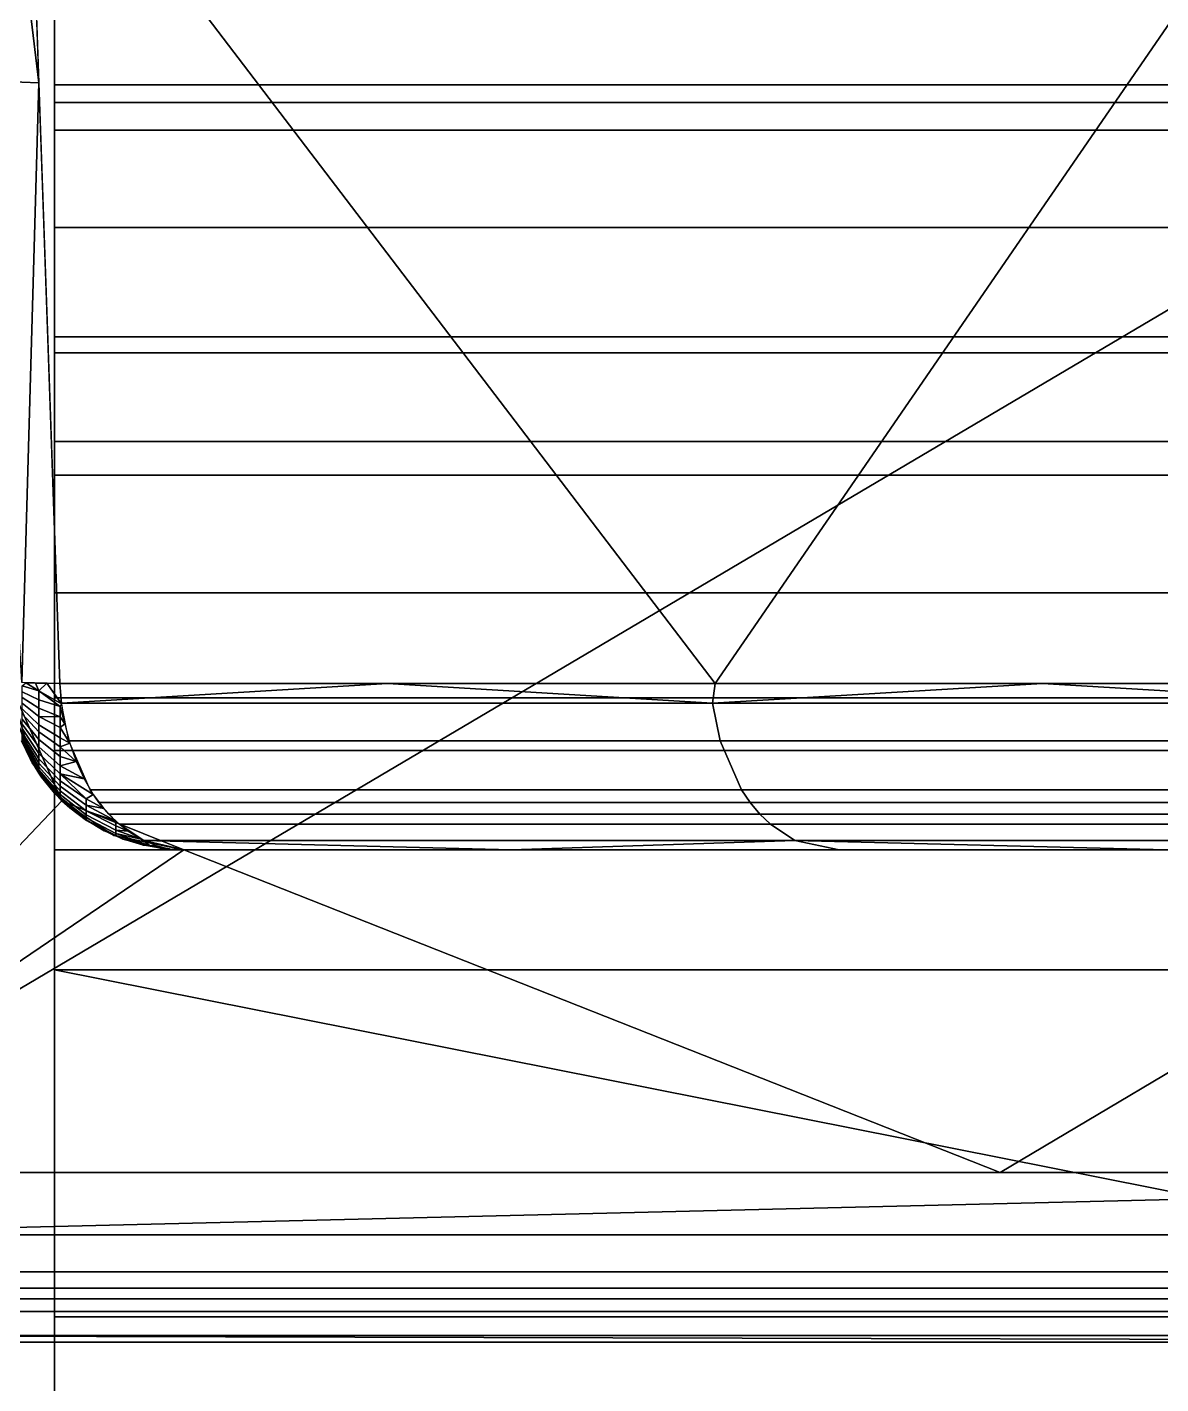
# Model space of a CAD drawing. Extents: x -11.8 to 11.8, y -23.6 to 0.1.
# Drawn here: x -10.117 to -6.891, y -6.987 to -3.127 of the extents above; entities that cross this region are included whole.
import ezdxf

# ---------------------------------------------------------------- set-up
doc = ezdxf.new("R2010")
doc.units = 0
doc.header["$MEASUREMENT"] = 0
doc.layers.add('COURO', color=7, linetype='CONTINUOUS')
doc.layers.add('METALICO', color=253, linetype='CONTINUOUS')

msp = doc.modelspace()

# ---------------------------------------------------------------- linework, layer by layer
at = {"layer": 'COURO'}
for points in [[(-10.039, -0.8244, -57.7565), (-10.039, -3.1736, -61.4765), (-10.039, -3.3196, -57.2413)], [(-10.039, -3.3196, -57.2413), (-10.039, -2.5033, -53.4343), (-10.039, -0.8244, -57.7565)], [(-0.1006, -2.7459, -60.9923), (-10.039, -2.7459, -60.9923), (-10.039, -3.291, -61.6004), (-0.1006, -3.291, -61.6004)], [(-0.1006, -2.8741, -56.0324), (-10.039, -2.8741, -56.0324), (-10.039, -3.3409, -57.2884), (-0.1006, -3.3409, -57.2884)], [(-10.039, -3.1736, -61.4765), (-10.039, -6.7233, -64.0757), (-10.039, -5.6249, -60.3789)], [(-10.039, -5.6249, -60.3789), (-10.039, -3.3196, -57.2413), (-10.039, -3.1736, -61.4765)], [(-0.1006, -3.291, -61.6004), (-10.039, -3.291, -61.6004), (-10.039, -4.0082, -62.2865), (-0.1006, -4.0082, -62.2865)], [(-0.1006, -3.3409, -57.2884), (-10.039, -3.3409, -57.2884), (-10.039, -3.6969, -57.9887), (-0.1006, -3.6969, -57.9887)], [(-10.039, -8.4759, -15.8383), (-10.039, -5.4681, -11.3219), (-10.039, -3.4202, -12.7558)], [(-10.039, -5.4681, -11.3219), (-10.039, -5.4681, -5.479), (-10.039, -3.4202, -8.3825)], [(-10.039, -5.4681, -5.479), (-10.039, -5.4681, 0.364), (-10.039, -3.4202, -4.0093)], [(-10.039, -5.4681, 0.364), (-10.039, -3.4202, 0.364), (-10.039, -3.4202, -4.0093)], [(-10.039, -3.4202, -4.0093), (-10.039, -3.4202, -8.3825), (-10.039, -5.4681, -5.479)], [(-10.039, -3.4202, -8.3825), (-10.039, -3.4202, -12.7558), (-10.039, -5.4681, -11.3219)], [(-10.039, -3.4202, -12.7558), (-10.039, -6.767, -17.8176), (-10.039, -8.4759, -15.8383)], [(-10.039, -9.0976, -21.7269), (-10.039, -3.4202, -12.7558), (-0.039, -3.4202, -12.7558)], [(-0.039, -3.4202, -12.7558), (9.961, -9.0976, -21.7269), (-10.039, -9.0976, -21.7269)], [(-10.039, -3.4202, -12.7558), (9.961, -3.4202, -12.7558), (9.961, -3.4202, 0.364), (-10.039, -3.4202, 0.364)], [(9.961, -5.4681, 0.364), (-10.039, -5.4681, 0.364), (-10.039, -3.4202, 0.364), (9.961, -3.4202, 0.364)], [(-0.1006, -3.6969, -57.9887), (-10.039, -3.6969, -57.9887), (-10.039, -4.0532, -58.5706), (-0.1006, -4.0532, -58.5706)], [(-0.1006, -4.0082, -62.2865), (-10.039, -4.0082, -62.2865), (-10.039, -5.0349, -63.0926), (-0.1006, -5.0349, -63.0926)], [(-0.1006, -4.0532, -58.5706), (-10.039, -4.0532, -58.5706), (-10.039, -4.3059, -58.9323), (-0.1006, -4.3059, -58.9323)], [(-0.1006, -4.3059, -58.9323), (-10.039, -4.3059, -58.9323), (-10.039, -4.4014, -59.0599), (-0.1006, -4.4014, -59.0599)], [(-0.1006, -4.4014, -59.0599), (-10.039, -4.4014, -59.0599), (-10.039, -4.736, -59.4741), (-0.1006, -4.736, -59.4741)], [(-0.1006, -4.736, -59.4741), (-10.039, -4.736, -59.4741), (-10.039, -5.1846, -59.9615), (-0.1006, -5.1846, -59.9615)], [(-0.1006, -5.0349, -63.0926), (-10.039, -5.0349, -63.0926), (-10.039, -7.5665, -64.4375), (-0.1006, -7.5665, -64.4375)], [(-0.1006, -5.1846, -59.9615), (-10.039, -5.1846, -59.9615), (-10.039, -5.8095, -60.5384), (-0.1006, -5.8095, -60.5384)], [(-10.039, -5.4681, -11.3219), (-10.039, -5.4681, 0.364), (9.961, -5.4681, 0.364), (9.961, -5.4681, -11.3219)], [(-10.039, -11.2701, -20.4899), (-10.039, -5.4681, -11.3219), (9.961, -5.4681, -11.3219)], [(9.961, -5.4681, -11.3219), (9.961, -11.2701, -20.4899), (-10.039, -11.2701, -20.4899)], [(-10.039, -9.014, -62.2955), (-10.039, -5.6249, -60.3789), (-10.039, -6.7233, -64.0757)], [(-10.039, -5.8095, -60.5384), (-10.039, -6.7964, -61.2635), (-5.0698, -6.7964, -61.2635)], [(-0.1006, -5.8095, -60.5384), (-10.039, -5.8095, -60.5384), (-5.0698, -6.7964, -61.2635)], [(-10.039, -6.7233, -64.0757), (-10.039, -10.9789, -65.1919), (-10.039, -9.014, -62.2955)], [(-10.039, -6.767, -17.8176), (-10.039, -9.8396, -23.0504), (-10.039, -8.4759, -15.8383)], [(-5.0698, -6.7964, -61.2635), (-10.039, -6.7964, -61.2635), (-10.039, -8.0694, -61.9423), (-5.0698, -8.0694, -61.9423)]]:
    msp.add_3dface(points, dxfattribs=at)
at = {"layer": 'METALICO'}
for points in [[(0, 0.1319, 11.75), (-11.2503, 0.1319, 11.75), (-11.0227, -6.3855, 11.5224)], [(-11.0227, -6.3855, 11.5224), (0, -6.3855, 11.5224), (0, 0.1319, 11.75)], [(-10.1432, -1.5768, 6.4298), (-10.0835, -3.2855, 6.3628), (-10.2896, -1.5739, 6.0765)], [(-10.23, -3.2797, 6.0096), (-10.2896, -1.5739, 6.0765), (-10.0835, -3.2855, 6.3628)], [(-8.1598, -4.9943, 8.1598), (-10.0238, -4.9943, 6.2958), (-10.1133, -2.4312, 6.3963)], [(-6.3963, -2.4312, 10.1133), (-8.1598, -4.9943, 8.1598), (-10.1133, -2.4312, 6.3963)], [(-6.3963, -2.4312, 10.1133), (-6.2958, -4.9943, 10.0238), (-8.1598, -4.9943, 8.1598)], [(-10.0835, -3.2855, 6.3628), (-10.1322, -4.9917, 6.1338), (-10.23, -3.2797, 6.0096)], [(-10.0835, -3.2855, 6.3628), (-10.0238, -4.9943, 6.2958), (-10.1322, -4.9917, 6.1338)], [(-10.1704, -4.9855, -11.5713), (-10.0181, -5.3278, -11.5593), (-11.0227, -6.3855, -11.5224)], [(-10.0181, -5.3278, -11.5593), (-10.1704, -4.9855, -11.5713), (-10.1028, -5.2198, -2.9211)], [(-10.1644, -5.0478, -2.9211), (-10.1028, -5.2198, -2.9211), (-10.1704, -4.9855, -11.5713)], [(-10.0835, -5.0155, 6.2209), (-10.1316, -5.0007, 6.134), (-10.1207, -4.9923, 6.1594)], [(-10.1316, -5.0007, 6.134), (-10.0835, -5.0155, 6.2209), (-10.0835, -5.0413, 6.2153), (-10.1316, -5.0184, 6.1301)], [(-10.1316, -5.0184, 6.1301), (-10.0835, -5.0413, 6.2153), (-10.0835, -5.0646, 6.2079), (-10.1316, -5.0344, 6.125)], [(-10.1207, -4.9923, 6.1594), (-10.0936, -4.9933, 6.2084), (-10.0835, -5.0155, 6.2209)], [(-10.0936, -4.9933, 6.2084), (-10.0612, -4.9939, 6.2541), (-10.0835, -5.0155, 6.2209)], [(-10.0835, -5.0155, 6.2209), (-10.0612, -4.9939, 6.2541), (-10.0193, -5.0523, 6.2913)], [(-10.0226, -5.0603, 6.2858), (-10.0835, -5.0413, 6.2153), (-10.0835, -5.0155, 6.2209)], [(-10.0193, -5.0523, 6.2913), (-10.0226, -5.0603, 6.2858), (-10.0835, -5.0155, 6.2209)], [(-10.0612, -4.9939, 6.2541), (-10.0238, -4.9943, 6.2958), (-10.0193, -5.0523, 6.2913)], [(-10.0238, -4.9943, 6.2958), (-9.0918, -4.9943, 7.2278), (-10.0194, -5.0508, 6.2914)], [(-8.1669, -5.0508, 8.144), (-10.0194, -5.0508, 6.2914), (-9.0918, -4.9943, 7.2278)], [(-9.0918, -4.9943, 7.2278), (-8.1598, -4.9943, 8.1598), (-8.1669, -5.0508, 8.144)], [(-8.1598, -4.9943, 8.1598), (-7.2278, -4.9943, 9.0918), (-8.1669, -5.0508, 8.144)], [(-6.2914, -5.0508, 10.0194), (-8.1669, -5.0508, 8.144), (-7.2278, -4.9943, 9.0918)], [(-7.2278, -4.9943, 9.0918), (-6.2958, -4.9943, 10.0238), (-6.2914, -5.0508, 10.0194)], [(-10.1028, -5.2198, 5.9428), (-10.1028, -5.2198, -2.9211), (-10.1644, -5.0478, -2.9211), (-10.1644, -5.0478, 5.9428)], [(-10.1316, -5.0344, 6.125), (-10.0835, -5.0646, 6.2079), (-10.0835, -5.0883, 6.1981), (-10.1316, -5.0507, 6.1183)], [(-10.1316, -5.0507, 6.1183), (-10.0835, -5.0883, 6.1981), (-10.0835, -5.1117, 6.1857), (-10.1316, -5.0668, 6.1098)], [(-10.0835, -5.0413, 6.2153), (-10.0226, -5.0603, 6.2858), (-10.0226, -5.0896, 6.2766), (-10.0835, -5.0646, 6.2079)], [(-10.0193, -5.0523, 6.2913), (-10.0099, -5.1091, 6.282), (-10.0226, -5.0603, 6.2858)], [(-8.1456, -5.1571, 8.1226), (-9.9981, -5.1571, 6.2701), (-10.0194, -5.0508, 6.2914), (-8.1669, -5.0508, 8.144)], [(-6.2701, -5.1571, 9.9981), (-8.1456, -5.1571, 8.1226), (-8.1669, -5.0508, 8.144), (-6.2914, -5.0508, 10.0194)], [(-10.1316, -5.0668, 6.1098), (-10.0835, -5.1117, 6.1857), (-10.0835, -5.132, 6.1725), (-10.1316, -5.0807, 6.1007)], [(-10.1316, -5.0807, 6.1007), (-10.0835, -5.132, 6.1725), (-10.0835, -5.154, 6.155), (-10.1316, -5.0959, 6.0887)], [(-10.0835, -5.0646, 6.2079), (-10.0226, -5.0896, 6.2766), (-10.0835, -5.0883, 6.1981)], [(-10.0835, -5.0883, 6.1981), (-10.0226, -5.1194, 6.2642), (-10.0226, -5.1488, 6.2486), (-10.0835, -5.1117, 6.1857)], [(-10.0226, -5.1194, 6.2642), (-10.0835, -5.0883, 6.1981), (-10.0226, -5.0896, 6.2766)], [(-10.0226, -5.0896, 6.2766), (-10.0226, -5.0603, 6.2858), (-10.0099, -5.1091, 6.282)], [(-10.0099, -5.1091, 6.282), (-10.0226, -5.1194, 6.2642), (-10.0226, -5.0896, 6.2766)], [(-10.1316, -5.0959, 6.0887), (-10.0835, -5.154, 6.155), (-10.0835, -5.1749, 6.1348), (-10.1316, -5.1102, 6.0748)], [(-10.1316, -5.1102, 6.0748), (-10.0835, -5.1749, 6.1348), (-10.0835, -5.1932, 6.113), (-10.1316, -5.1228, 6.0598)], [(-10.1316, -5.1228, 6.0598), (-10.0835, -5.1932, 6.113), (-10.0835, -5.2087, 6.0901), (-10.1316, -5.1335, 6.0441)], [(-10.1316, -5.1335, 6.0441), (-10.0835, -5.2087, 6.0901), (-10.0835, -5.2209, 6.0681), (-10.1316, -5.1419, 6.0289)], [(-10.0835, -5.1117, 6.1857), (-10.0226, -5.1488, 6.2486), (-10.0226, -5.1744, 6.232), (-10.0835, -5.132, 6.1725)], [(-10.0835, -5.132, 6.1725), (-10.0226, -5.1744, 6.232), (-10.0226, -5.2022, 6.21), (-10.0835, -5.154, 6.155)], [(-10.0099, -5.1091, 6.282), (-9.996, -5.1641, 6.268), (-10.0226, -5.1194, 6.2642)], [(-10.0226, -5.1488, 6.2486), (-10.0226, -5.1194, 6.2642), (-9.996, -5.1641, 6.268)], [(-10.1077, -5.2111, 5.9428), (-10.1333, -5.1579, 5.9428), (-10.1316, -5.1612, 5.9606)], [(-10.1316, -5.1419, 6.0289), (-10.0835, -5.2209, 6.0681), (-10.0835, -5.2319, 6.0429), (-10.1316, -5.1494, 6.0116)], [(-10.1316, -5.1494, 6.0116), (-10.0835, -5.2319, 6.0429), (-10.0835, -5.2399, 6.0188), (-10.1316, -5.1549, 5.995)], [(-10.1316, -5.1549, 5.995), (-10.0835, -5.2399, 6.0188), (-10.0835, -5.2456, 5.9939), (-10.1316, -5.1589, 5.9779)], [(-10.1316, -5.1589, 5.9779), (-10.0835, -5.2456, 5.9939), (-10.0835, -5.2491, 5.9688), (-10.1316, -5.1612, 5.9606)], [(-10.1316, -5.1612, 5.9606), (-10.0835, -5.2491, 5.9688), (-10.1077, -5.2111, 5.9428)], [(-10.0835, -5.154, 6.155), (-10.0226, -5.2022, 6.21), (-10.0226, -5.2284, 6.1845), (-10.0835, -5.1749, 6.1348)], [(-10.0226, -5.1744, 6.232), (-10.0226, -5.1488, 6.2486), (-9.996, -5.1641, 6.268)], [(-9.996, -5.1641, 6.268), (-9.9776, -5.2163, 6.2497), (-10.0226, -5.1744, 6.232)], [(-8.0848, -5.2965, 8.0618), (-9.9373, -5.2965, 6.2093), (-9.9981, -5.1571, 6.2701), (-8.1456, -5.1571, 8.1226)], [(-6.2093, -5.2965, 9.9373), (-8.0848, -5.2965, 8.0618), (-8.1456, -5.1571, 8.1226), (-6.2701, -5.1571, 9.9981)], [(-10.076, -5.2609, 5.9428), (-10.1077, -5.2111, 5.9428), (-10.0835, -5.2491, 5.9688)], [(-10.0835, -5.1749, 6.1348), (-10.0226, -5.2284, 6.1845), (-10.0226, -5.2514, 6.157), (-10.0835, -5.1932, 6.113)], [(-10.0835, -5.1932, 6.113), (-10.0226, -5.2514, 6.157), (-10.0226, -5.271, 6.1283), (-10.0835, -5.2087, 6.0901)], [(-10.0835, -5.2087, 6.0901), (-10.0226, -5.271, 6.1283), (-10.0226, -5.2864, 6.1005), (-10.0835, -5.2209, 6.0681)], [(-10.0226, -5.2022, 6.21), (-10.0226, -5.1744, 6.232), (-9.9776, -5.2163, 6.2497)], [(-10.0226, -5.2284, 6.1845), (-10.0226, -5.2022, 6.21), (-9.9776, -5.2163, 6.2497)], [(-10.0383, -5.3071, 5.9428), (-10.0383, -5.3071, -2.9211), (-10.1028, -5.2198, -2.9211), (-10.1028, -5.2198, 5.9428)], [(-10.1028, -5.2198, -2.9211), (-10.0383, -5.3071, -2.9211), (-10.0181, -5.3278, -11.5593)], [(-10.0835, -5.2209, 6.0681), (-10.0226, -5.2864, 6.1005), (-10.0226, -5.3002, 6.0688), (-10.0835, -5.2319, 6.0429)], [(-10.0835, -5.2319, 6.0429), (-10.0226, -5.3002, 6.0688), (-10.0226, -5.3102, 6.0384), (-10.0835, -5.2399, 6.0188)], [(-10.0835, -5.2399, 6.0188), (-10.0226, -5.3102, 6.0384), (-10.0226, -5.3175, 6.0072), (-10.0835, -5.2456, 5.9939)], [(-10.0835, -5.2456, 5.9939), (-10.0226, -5.3175, 6.0072), (-10.0226, -5.3218, 5.9755), (-10.0835, -5.2491, 5.9688)], [(-10.0387, -5.3066, 5.9428), (-10.076, -5.2609, 5.9428), (-10.0835, -5.2491, 5.9688)], [(-10.0835, -5.2491, 5.9688), (-10.0226, -5.3218, 5.9755), (-10.0387, -5.3066, 5.9428)], [(-9.9776, -5.2163, 6.2497), (-9.9551, -5.2652, 6.2271), (-10.0226, -5.2284, 6.1845)], [(-10.0226, -5.2514, 6.157), (-10.0226, -5.2284, 6.1845), (-9.9551, -5.2652, 6.2271)], [(-9.9486, -5.3226, 6.1599), (-10.0226, -5.271, 6.1283), (-10.0226, -5.2514, 6.157)], [(-9.9551, -5.2652, 6.2271), (-9.9287, -5.3101, 6.2007), (-10.0226, -5.2514, 6.157)], [(-9.9486, -5.3226, 6.1599), (-10.0226, -5.2514, 6.157), (-9.9287, -5.3101, 6.2007)], [(-10.0226, -5.271, 6.1283), (-9.9486, -5.3226, 6.1599), (-9.9486, -5.3405, 6.1274), (-10.0226, -5.2864, 6.1005)], [(-10.0226, -5.2864, 6.1005), (-9.9486, -5.3405, 6.1274), (-9.9486, -5.3567, 6.0903), (-10.0226, -5.3002, 6.0688)], [(-9.9962, -5.3476, 5.9428), (-10.0387, -5.3066, 5.9428), (-10.0226, -5.3218, 5.9755)], [(-9.9958, -5.348, 5.9428), (-9.9958, -5.348, -2.9211), (-10.0383, -5.3071, -2.9211), (-10.0383, -5.3071, 5.9428)], [(-10.0383, -5.3071, -2.9211), (-9.9958, -5.348, -2.9211), (-10.0181, -5.3278, -11.5593)], [(-10.0226, -5.3002, 6.0688), (-9.9486, -5.3567, 6.0903), (-9.9486, -5.3684, 6.0547), (-10.0226, -5.3102, 6.0384)], [(-10.0226, -5.3102, 6.0384), (-9.9486, -5.3684, 6.0547), (-9.9486, -5.3769, 6.0181), (-10.0226, -5.3175, 6.0072)], [(-10.0226, -5.3175, 6.0072), (-9.9486, -5.3769, 6.0181), (-9.9486, -5.382, 5.9811), (-10.0226, -5.3218, 5.9755)], [(-10.0226, -5.3218, 5.9755), (-9.9486, -5.382, 5.9811), (-9.9962, -5.3476, 5.9428)], [(-9.9287, -5.3101, 6.2007), (-9.8987, -5.3502, 6.1707), (-9.9486, -5.3226, 6.1599)], [(-9.9486, -5.3405, 6.1274), (-9.9486, -5.3226, 6.1599), (-9.8987, -5.3502, 6.1707)], [(-8.0601, -5.3328, 8.0372), (-9.9126, -5.3328, 6.1846), (-9.9373, -5.2965, 6.2093), (-8.0848, -5.2965, 8.0618)], [(-6.1846, -5.3328, 9.9126), (-8.0601, -5.3328, 8.0372), (-8.0848, -5.2965, 8.0618), (-6.2093, -5.2965, 9.9373)], [(-10.0181, -5.3278, -11.5593), (-9.6707, -5.4681, -11.5544), (-11.0227, -6.3855, -11.5224)], [(-9.6707, -5.4681, -11.5544), (-10.0181, -5.3278, -11.5593), (-9.8702, -5.4266, -2.9211)], [(-9.9958, -5.348, -2.9211), (-9.9479, -5.3843, -2.9211), (-10.0181, -5.3278, -11.5593)], [(-9.9479, -5.3843, -2.9211), (-9.8702, -5.4266, -2.9211), (-10.0181, -5.3278, -11.5593)], [(-9.9492, -5.3834, 5.9428), (-9.9962, -5.3476, 5.9428), (-9.9486, -5.382, 5.9811)], [(-9.9479, -5.3843, 5.9428), (-9.9479, -5.3843, -2.9211), (-9.9958, -5.348, -2.9211), (-9.9958, -5.348, 5.9428)], [(-9.8987, -5.3502, 6.1707), (-9.8657, -5.3852, 6.1377), (-9.9486, -5.3405, 6.1274)], [(-9.9486, -5.3567, 6.0903), (-9.9486, -5.3405, 6.1274), (-9.8657, -5.3852, 6.1377)], [(-9.9486, -5.3567, 6.0903), (-9.8645, -5.399, 6.1064), (-9.8645, -5.412, 6.0669), (-9.9486, -5.3684, 6.0547)], [(-9.8645, -5.399, 6.1064), (-9.9486, -5.3567, 6.0903), (-9.8657, -5.3852, 6.1377)], [(-8.0319, -5.3664, 8.009), (-9.8844, -5.3664, 6.1565), (-9.9126, -5.3328, 6.1846), (-8.0601, -5.3328, 8.0372)], [(-6.1565, -5.3664, 9.8844), (-8.0319, -5.3664, 8.009), (-8.0601, -5.3328, 8.0372), (-6.1846, -5.3328, 9.9126)], [(-9.8983, -5.4133, 5.9428), (-9.9492, -5.3834, 5.9428), (-9.9486, -5.382, 5.9811)], [(-9.9486, -5.3684, 6.0547), (-9.8645, -5.412, 6.0669), (-9.8645, -5.4214, 6.0263), (-9.9486, -5.3769, 6.0181)], [(-9.9486, -5.3769, 6.0181), (-9.8645, -5.4214, 6.0263), (-9.8645, -5.4271, 5.9852), (-9.9486, -5.382, 5.9811)], [(-9.9486, -5.382, 5.9811), (-9.8645, -5.4271, 5.9852), (-9.8983, -5.4133, 5.9428)], [(-9.8702, -5.4266, 5.9428), (-9.8702, -5.4266, -2.9211), (-9.9479, -5.3843, -2.9211), (-9.9479, -5.3843, 5.9428)], [(-8.0022, -5.395, 7.9793), (-9.8547, -5.395, 6.1268), (-9.8844, -5.3664, 6.1565), (-8.0319, -5.3664, 8.009)], [(-9.8657, -5.3852, 6.1377), (-9.83, -5.4145, 6.102), (-9.8645, -5.399, 6.1064)], [(-9.8645, -5.412, 6.0669), (-9.8645, -5.399, 6.1064), (-9.83, -5.4145, 6.102)], [(-7.9324, -5.4413, 7.9094), (-9.7849, -5.4413, 6.0569), (-9.8547, -5.395, 6.1268), (-8.0022, -5.395, 7.9793)], [(-6.1268, -5.395, 9.8547), (-8.0022, -5.395, 7.9793), (-8.0319, -5.3664, 8.009), (-6.1565, -5.3664, 9.8844)], [(-6.0569, -5.4413, 9.7849), (-7.9324, -5.4413, 7.9094), (-8.0022, -5.395, 7.9793), (-6.1268, -5.395, 9.8547)], [(-9.8443, -5.437, 5.9428), (-9.8983, -5.4133, 5.9428), (-9.8645, -5.4271, 5.9852)], [(-9.6707, -5.4681, 5.9428), (-9.6707, -5.4681, 1.5685), (-9.8702, -5.4266, 5.9428)], [(-9.6707, -5.4681, 1.5685), (-9.6707, -5.4681, -2.8058), (-9.8702, -5.4266, -2.9211)], [(-9.6707, -5.4681, -2.8058), (-9.6707, -5.4681, -7.1801), (-9.8702, -5.4266, -2.9211)], [(-9.6707, -5.4681, -7.1801), (-9.6707, -5.4681, -11.5544), (-9.8702, -5.4266, -2.9211)], [(-9.8702, -5.4266, -2.9211), (-9.8702, -5.4266, 5.9428), (-9.6707, -5.4681, 1.5685)], [(-9.83, -5.4145, 6.102), (-9.7921, -5.4377, 6.0641), (-9.8645, -5.412, 6.0669)], [(-9.8645, -5.4214, 6.0263), (-9.8645, -5.412, 6.0669), (-9.7921, -5.4377, 6.0641)], [(-9.767, -5.4566, 5.988), (-9.8645, -5.4271, 5.9852), (-9.8645, -5.4214, 6.0263)], [(-9.767, -5.4566, 5.988), (-9.8645, -5.4214, 6.0263), (-9.7921, -5.4377, 6.0641)], [(-9.8645, -5.4271, 5.9852), (-9.767, -5.4566, 5.988), (-9.8443, -5.437, 5.9428)], [(-9.7878, -5.4542, 5.9428), (-9.8443, -5.437, 5.9428), (-9.767, -5.4566, 5.988)], [(-9.7921, -5.4377, 6.0641), (-9.7526, -5.4545, 6.0246), (-9.767, -5.4566, 5.988)], [(-8.7387, -5.4681, 6.8748), (-9.6707, -5.4681, 5.9428), (-9.7849, -5.4413, 6.0569)], [(-9.7849, -5.4413, 6.0569), (-7.9324, -5.4413, 7.9094), (-8.7387, -5.4681, 6.8748)], [(-7.8068, -5.4681, 7.8068), (-8.7387, -5.4681, 6.8748), (-7.9324, -5.4413, 7.9094)], [(-6.8748, -5.4681, 8.7387), (-7.8068, -5.4681, 7.8068), (-7.9324, -5.4413, 7.9094)], [(-7.9324, -5.4413, 7.9094), (-6.0569, -5.4413, 9.7849), (-6.8748, -5.4681, 8.7387)], [(-7.3485, -6.3855, -11.5224), (-11.0227, -6.3855, -11.5224), (-9.6707, -5.4681, -11.5544)], [(-9.7297, -5.4646, 5.9428), (-9.7878, -5.4542, 5.9428), (-9.767, -5.4566, 5.988)], [(-9.7526, -5.4545, 6.0246), (-9.7119, -5.4647, 5.984), (-9.767, -5.4566, 5.988)], [(-9.7119, -5.4647, 5.984), (-9.7297, -5.4646, 5.9428), (-9.767, -5.4566, 5.988)], [(-9.6707, -5.4681, 5.9428), (-9.7297, -5.4646, 5.9428), (-9.7119, -5.4647, 5.984)], [(-8.4281, -5.4681, 7.1854), (-9.6707, -5.4681, 5.9428), (-6.9077, -5.4681, 6.6386)], [(-9.6707, -5.4681, 5.9428), (-9.6707, -5.4681, 3.7556), (-6.9077, -5.4681, 3.6064)], [(-9.6707, -5.4681, 3.7556), (-9.6707, -5.4681, 1.5685), (-6.9077, -5.4681, 3.6064)], [(-9.6707, -5.4681, 1.5685), (-9.6707, -5.4681, -0.6187), (-6.9077, -5.4681, 0.5742)], [(-9.6707, -5.4681, -0.6187), (-9.6707, -5.4681, -2.8058), (-6.9077, -5.4681, -2.4579)], [(-9.6707, -5.4681, -2.8058), (-9.6707, -5.4681, -4.993), (-6.9077, -5.4681, -2.4579)], [(-9.6707, -5.4681, -4.993), (-9.6707, -5.4681, -7.1801), (-6.9077, -5.4681, -5.4901)], [(-9.6707, -5.4681, -7.1801), (-9.6707, -5.4681, -9.3673), (-6.9077, -5.4681, -8.5223)], [(-9.6707, -5.4681, -9.3673), (-9.6707, -5.4681, -11.5544), (-7.5217, -5.4681, -11.5544)], [(-6.9077, -5.4681, 3.6064), (-6.9077, -5.4681, 6.6386), (-9.6707, -5.4681, 5.9428)], [(-6.9077, -5.4681, 0.5742), (-6.9077, -5.4681, 3.6064), (-9.6707, -5.4681, 1.5685)], [(-6.9077, -5.4681, -2.4579), (-6.9077, -5.4681, 0.5742), (-9.6707, -5.4681, -0.6187)], [(-6.9077, -5.4681, -8.5223), (-6.9077, -5.4681, -5.4901), (-9.6707, -5.4681, -7.1801)], [(-6.9077, -5.4681, -2.4579), (-9.6707, -5.4681, -4.993), (-6.9077, -5.4681, -5.4901)], [(-6.9077, -5.4681, -8.5223), (-9.6707, -5.4681, -9.3673), (-7.5217, -5.4681, -11.5544)], [(-9.6707, -5.4681, -11.5544), (-5.8024, -5.4681, -11.5544), (-7.3485, -6.3855, -11.5224)], [(-7.1854, -5.4681, 8.4281), (-8.4281, -5.4681, 7.1854), (-6.9077, -5.4681, 6.6386)], [(-7.5217, -5.4681, -11.5544), (-5.3726, -5.4681, -11.5544), (-6.9077, -5.4681, -8.5223)], [(-3.6742, -6.3855, -11.5224), (-7.3485, -6.3855, -11.5224), (-5.8024, -5.4681, -11.5544)], [(-5.9428, -5.4681, 9.6707), (-7.1854, -5.4681, 8.4281), (-6.9077, -5.4681, 6.6386)], [(-6.9077, -5.4681, 3.6064), (-4.1446, -5.4681, 3.6064), (-4.1446, -5.4681, 6.6386), (-6.9077, -5.4681, 6.6386)], [(-6.9077, -5.4681, 0.5742), (-4.1446, -5.4681, 0.5742), (-4.1446, -5.4681, 3.6064), (-6.9077, -5.4681, 3.6064)], [(-6.9077, -5.4681, -2.4579), (-4.1446, -5.4681, -2.4579), (-4.1446, -5.4681, 0.5742), (-6.9077, -5.4681, 0.5742)], [(-6.9077, -5.4681, -8.5223), (-4.1446, -5.4681, -8.5223), (-4.1446, -5.4681, -5.4901), (-6.9077, -5.4681, -5.4901)], [(-6.9077, -5.4681, 6.6386), (-4.1446, -5.4681, 6.6386), (-5.9428, -5.4681, 9.6707)], [(-4.1446, -5.4681, -2.4579), (-6.9077, -5.4681, -2.4579), (-6.9077, -5.4681, -5.4901)], [(-4.1446, -5.4681, -8.5223), (-6.9077, -5.4681, -8.5223), (-5.3726, -5.4681, -11.5544)], [(-6.9077, -5.4681, -5.4901), (-4.1446, -5.4681, -5.4901), (-4.1446, -5.4681, -2.4579)], [(-3.6742, -6.3855, -11.5224), (-11.0227, -6.3855, -11.5224), (-11.0227, -6.563, -11.4831)], [(-11.0227, -6.563, -11.4831), (0, -6.563, -11.4831), (-3.6742, -6.3855, -11.5224)], [(-11.0227, -6.3855, 11.5224), (-3.6742, -6.3855, 11.5224), (-11.0227, -6.563, 11.4831)], [(0, -6.563, 11.4831), (-11.0227, -6.563, 11.4831), (-3.6742, -6.3855, 11.5224)], [(0, -6.563, -11.4831), (-11.0227, -6.563, -11.4831), (-11.0227, -6.6681, -11.4227), (0, -6.6681, -11.4227)], [(-11.0227, -6.563, 11.4831), (0, -6.563, 11.4831), (0, -6.6681, 11.4227), (-11.0227, -6.6681, 11.4227)], [(0, -6.6681, -11.4227), (-11.0227, -6.6681, -11.4227), (-11.0227, -6.7152, -11.3826), (0, -6.7152, -11.3826)], [(-11.0227, -6.6681, 11.4227), (0, -6.6681, 11.4227), (0, -6.7152, 11.3826), (-11.0227, -6.7152, 11.3826)], [(0, -6.7152, -11.3826), (-11.0227, -6.7152, -11.3826), (-11.0227, -6.7455, -11.3507), (0, -6.7455, -11.3507)], [(-11.0227, -6.7152, 11.3826), (0, -6.7152, 11.3826), (0, -6.7455, 11.3507), (-11.0227, -6.7455, 11.3507)], [(0, -6.7455, -11.3507), (-11.0227, -6.7455, -11.3507), (-11.0227, -6.7813, -11.3043), (0, -6.7813, -11.3043)], [(-11.0227, -6.7455, 11.3507), (0, -6.7455, 11.3507), (0, -6.7813, 11.3043), (-11.0227, -6.7813, 11.3043)], [(0, -6.7813, -11.3043), (-11.0227, -6.7813, -11.3043), (-11.0227, -6.85, -11.156), (0, -6.85, -11.156)], [(-11.0227, -6.7813, 11.3043), (0, -6.7813, 11.3043), (0, -6.85, 11.156), (-11.0227, -6.85, 11.156)], [(-11.0227, -6.8681, -11.0227), (-3.6742, -6.8681, -11.0227), (-11.0227, -6.85, -11.156)], [(0, -6.85, -11.156), (-11.0227, -6.85, -11.156), (-3.6742, -6.8681, -11.0227)], [(-3.6742, -6.8681, 11.0227), (-11.0227, -6.8681, 11.0227), (-11.0227, -6.85, 11.156)], [(-11.0227, -6.85, 11.156), (0, -6.85, 11.156), (-3.6742, -6.8681, 11.0227)], [(-11.0227, -6.8681, -11.0227), (11.0227, -6.8681, -11.0227), (11.0227, -6.8681, 11.0227), (-11.0227, -6.8681, 11.0227)]]:
    msp.add_3dface(points, dxfattribs=at)

doc.saveas('drawing.dxf')
